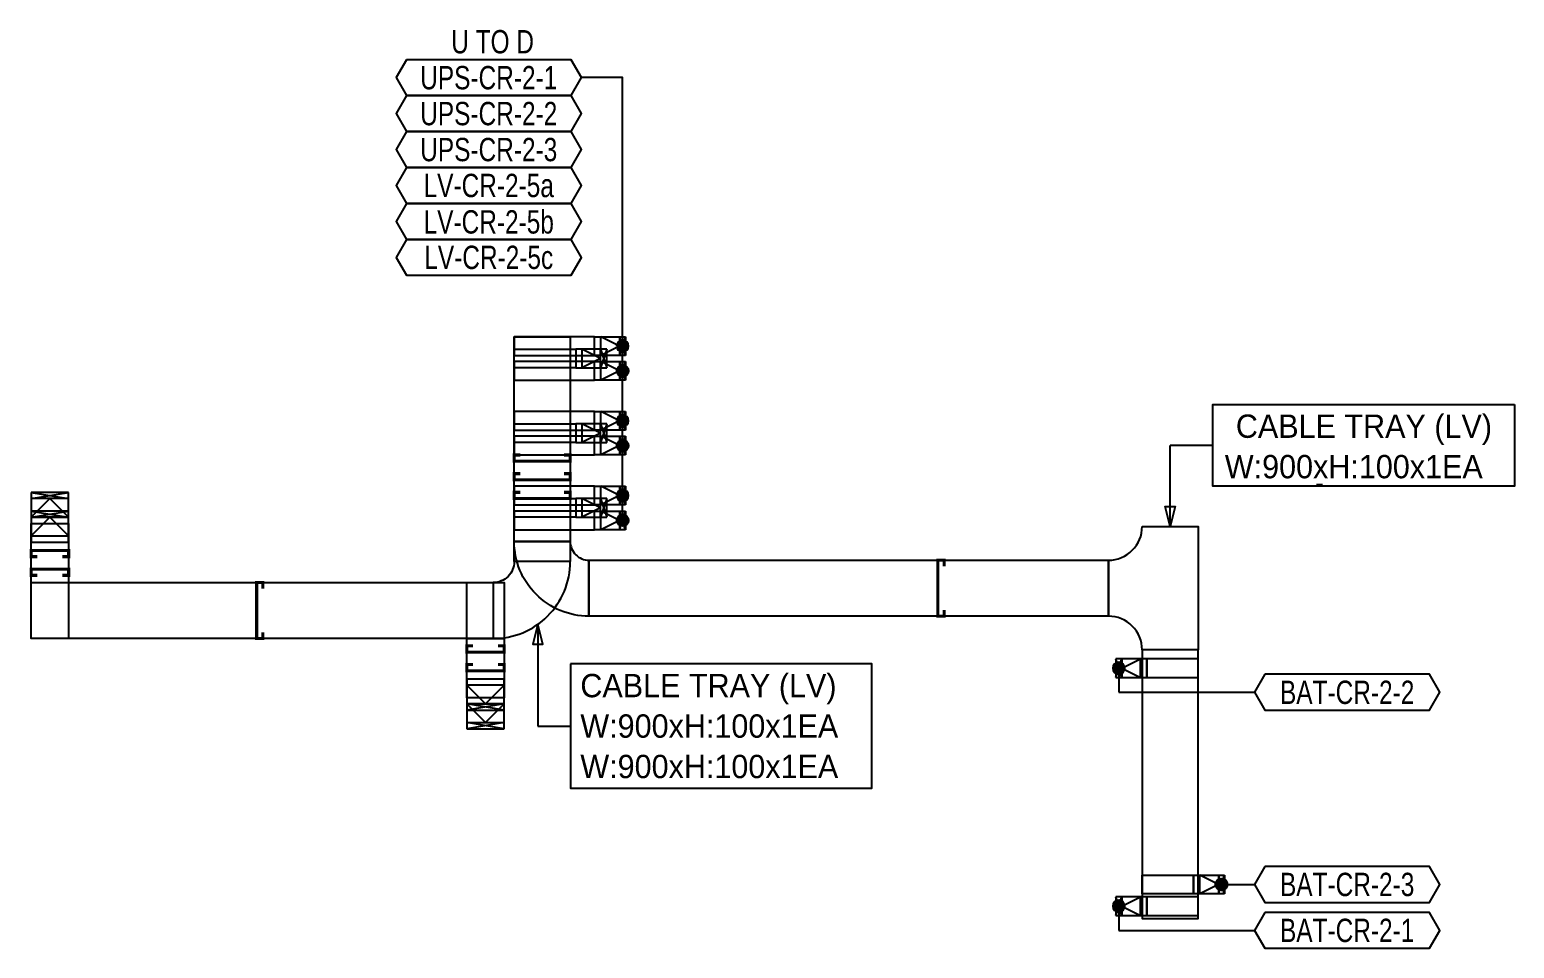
# Model space of a CAD drawing. Header units: millimetres. Extents: x 31670 to 374393, y -351975 to 839589.
# Drawn here: x 125229 to 149085, y 824829 to 839589 of the extents above; entities that cross this region are included whole.
import ezdxf
from ezdxf.enums import TextEntityAlignment as Align

# ---------------------------------------------------------------- set-up
doc = ezdxf.new("R2010")
doc.units = ezdxf.units.MM
doc.header["$LTSCALE"] = 150
for name, color, linetype in [('-----26 Electrical Cable Tray_HV_N', 30, 'Continuous'), ('-----26 Electrical Cable Tray_LV_UPS1', 6, 'Continuous'), ('-----26 Electrical Cable Tray_LV_UPS2', 2, 'Continuous'), ('-----26 Electrical Cable Tray_LV_UPSBAT', 11, 'Continuous'), ('-----29 주기', 1, 'Continuous'), ('-----30 Text', 2, 'Continuous'), ('-----99 Cable Schedule', 2, 'Continuous'), ('A-HAT-MATL', 8, 'Continuous')]:
    doc.layers.add(name, color=color, linetype=linetype)
doc.styles.add('ELEC', font='Dotum.ttf')

# ---------------------------------------------------------------- blocks, each defined once
blk = doc.blocks.new('A$550585017316')
at = {"color": 0}
for p, q in [((400, 300), (0, 300)), ((0, 300), (0, 0)), ((500, 300), (400, 300)), ((500, 0), (500, 300)), ((0, 0), (400, 0)), ((400, 0), (500, 0))]:
    blk.add_line(p, q, dxfattribs=at)
at = {"color": 8}
for p, q in [((100, 0), (0, 300)), ((0, 0), (100, 300)), ((100, 150), (400, 300)), ((100, 300), (100, 0)), ((400, 0), (400, 300)), ((100, 150), (400, 0))]:
    blk.add_line(p, q, dxfattribs=at)
blk = doc.blocks.new('A$C9a0ab699')
h = blk.add_hatch(color=0)
edge = h.paths.add_edge_path()
edge.add_arc((64, 64), 64, -360, 0, ccw=False)
at = {"color": 0}
blk.add_circle((64, 64), 64, dxfattribs=at)
blk = doc.blocks.new('A$495596483691')
at = {"color": 0}
for p, q in [((100, 600), (0, 600)), ((0, 600), (0, 0)), ((500, 600), (100, 600)), ((500, 0), (500, 600)), ((0, 0), (100, 0)), ((100, 0), (500, 0))]:
    blk.add_line(p, q, dxfattribs=at)
at = {"color": 8}
for p, q in [((400, 300), (100, 600)), ((100, 600), (100, 0)), ((400, 0), (400, 600)), ((400, 600), (500, 0)), ((500, 600), (400, 0)), ((400, 300), (100, 0))]:
    blk.add_line(p, q, dxfattribs=at)

msp = doc.modelspace()

# ---------------------------------------------------------------- linework, layer by layer
at = {"layer": '-----26 Electrical Cable Tray_HV_N', "color": 1}
for p, q in [((144239, 832910), (143554, 832910)), ((133395, 828400), (133917, 828400))]:
    msp.add_line(p, q, dxfattribs=at)
at = {"layer": '-----26 Electrical Cable Tray_HV_N', "color": 1, "elevation": 0}
for points in [[(149085, 833568), (149085, 832253), (144239, 832253), (144239, 833568)], [(133917, 829400), (133917, 827400), (138763, 827400), (138763, 829400)]]:
    msp.add_lwpolyline(points, close=True, dxfattribs=at)
for points in [[(143554, 831605), (143474, 831925), (143634, 831925), (143554, 831605), (143554, 832910)], [(133395, 830035), (133315, 829715), (133475, 829715), (133395, 830035), (133395, 828400)]]:
    msp.add_lwpolyline(points, dxfattribs=at)
at = {"layer": '-----26 Electrical Cable Tray_LV_UPS1', "elevation": 0}
for points in [[(133014, 834655), (133914, 834655), (133914, 831042), (133014, 831042)], [(134305, 834655), (133014, 834655), (133014, 834355), (134305, 834355)], [(134305, 833455), (133014, 833455), (133014, 833155), (134305, 833155)], [(134305, 832255), (133014, 832255), (133014, 831955), (134305, 831955)], [(125854, 831655), (125854, 829805), (125254, 829805), (125254, 831655)]]:
    msp.add_lwpolyline(points, close=True, dxfattribs=at)
at = {"layer": '-----26 Electrical Cable Tray_LV_UPS1', "ltscale": 7.5, "const_width": 50, "elevation": 0}
for points in [[(133814, 832455), (133914, 832455), (133914, 832355), (133014, 832355), (133014, 832455), (133114, 832455)], [(125354, 831122), (125254, 831122), (125254, 831222), (125854, 831222), (125854, 831122), (125754, 831122)], [(125354, 830822), (125254, 830822), (125254, 830922), (125854, 830922), (125854, 830822), (125754, 830822)]]:
    msp.add_lwpolyline(points, dxfattribs=at)
at = {"layer": '-----26 Electrical Cable Tray_LV_UPS1', "elevation": 0}
msp.add_lwpolyline([(133914, 831042), (133014, 831042, -0.414214), (132677, 830705), (132677, 829805, 0.414214)], format="xyb", close=True, dxfattribs=at)
at = {"layer": '-----26 Electrical Cable Tray_LV_UPS1'}
msp.add_lwpolyline([(132677, 830705), (132677, 829805), (125254, 829805), (125254, 830705)], close=True, dxfattribs=at)
at = {"layer": '-----26 Electrical Cable Tray_LV_UPS1', "ltscale": 7.5, "const_width": 50}
msp.add_lwpolyline([(128976, 829905), (128976, 829805), (128876, 829805), (128876, 830705), (128976, 830705), (128976, 830605)], dxfattribs=at)
at = {"layer": '-----26 Electrical Cable Tray_LV_UPS2', "elevation": 0}
for points in [[(133014, 834655), (133914, 834655), (133914, 831042), (133014, 831042)], [(134305, 834255), (133014, 834255), (133014, 833955), (134305, 833955)], [(134305, 833055), (133014, 833055), (133014, 832755), (134305, 832755)], [(134305, 831855), (133014, 831855), (133014, 831555), (134305, 831555)], [(132254, 829805), (132254, 830705), (132854, 830705), (132854, 829805)], [(132254, 829805), (132254, 830705), (132677, 830705), (132677, 829805)], [(132254, 828855), (132254, 829805), (132854, 829805), (132854, 828855)]]:
    msp.add_lwpolyline(points, close=True, dxfattribs=at)
at = {"layer": '-----26 Electrical Cable Tray_LV_UPS2', "ltscale": 7.5, "const_width": 50, "elevation": 0}
for points in [[(133814, 832755), (133914, 832755), (133914, 832655), (133014, 832655), (133014, 832755), (133114, 832755)], [(132754, 829688), (132854, 829688), (132854, 829588), (132254, 829588), (132254, 829688), (132354, 829688)], [(132754, 829388), (132854, 829388), (132854, 829288), (132254, 829288), (132254, 829388), (132354, 829388)]]:
    msp.add_lwpolyline(points, dxfattribs=at)
at = {"layer": '-----26 Electrical Cable Tray_LV_UPS2', "elevation": 0}
msp.add_lwpolyline([(133914, 831042), (133014, 831042, -0.414214), (132677, 830705), (132677, 829805, 0.414214)], format="xyb", close=True, dxfattribs=at)
at = {"layer": '-----26 Electrical Cable Tray_LV_UPSBAT'}
for points in [[(134003, 834155), (133014, 834155), (133014, 834455), (134003, 834455)], [(134003, 832955), (133014, 832955), (133014, 833255), (134003, 833255)], [(134003, 831755), (133014, 831755), (133014, 832055), (134003, 832055)]]:
    msp.add_lwpolyline(points, close=True, dxfattribs=at)
at = {"layer": '-----26 Electrical Cable Tray_LV_UPSBAT', "elevation": 0}
for points in [[(133914, 831365), (133014, 831365), (133014, 834455), (133914, 834455)], [(142564, 831065), (142564, 830165), (134214, 830165), (134214, 831065)], [(144004, 829625), (143104, 829625), (143104, 825305), (144004, 825305)], [(144004, 829480), (143179, 829480), (143179, 829180), (144004, 829180)], [(143104, 826005), (143929, 826005), (143929, 825705), (143104, 825705)], [(144004, 825655), (143179, 825655), (143179, 825355), (144004, 825355)]]:
    msp.add_lwpolyline(points, close=True, dxfattribs=at)
at = {"layer": '-----26 Electrical Cable Tray_LV_UPSBAT', "ltscale": 7.5, "const_width": 50, "elevation": 0}
for points in [[(133814, 832155), (133914, 832155), (133914, 832055), (133014, 832055), (133014, 832155), (133114, 832155)], [(139922, 830965), (139922, 831065), (139822, 831065), (139822, 830165), (139922, 830165), (139922, 830265)]]:
    msp.add_lwpolyline(points, dxfattribs=at)
at = {"layer": '-----26 Electrical Cable Tray_LV_UPSBAT', "elevation": 0}
for points in [[(143104, 831605), (144004, 831605), (144004, 831605), (144004, 829625), (143104, 829625, 0.414214), (142564, 830165), (142564, 831065), (142564, 831065, 0.414214)], [(133914, 831365), (133914, 831365, 0.414214), (134214, 831065), (134214, 831065), (134214, 830165, -0.414214), (133014, 831365)]]:
    msp.add_lwpolyline(points, format="xyb", close=True, dxfattribs=at)
at = {"layer": '-----29 주기', "elevation": 0}
for points in [[(131282, 839107), (131116, 838818), (131282, 838530), (133928, 838530), (134095, 838818), (133928, 839107)], [(131282, 838530), (131116, 838241), (131282, 837952), (133928, 837952), (134095, 838241), (133928, 838530)], [(131282, 837952), (131116, 837663), (131282, 837375), (133928, 837375), (134095, 837663), (133928, 837952)], [(131282, 837375), (131116, 837086), (131282, 836797), (133928, 836797), (134095, 837086), (133928, 837375)], [(131282, 836797), (131116, 836508), (131282, 836220), (133928, 836220), (134095, 836508), (133928, 836797)], [(131282, 836220), (131116, 835931), (131282, 835642), (133928, 835642), (134095, 835931), (133928, 836220)], [(145076, 829231), (144909, 828942), (145076, 828654), (147721, 828654), (147888, 828942), (147721, 829231)], [(145076, 826144), (144909, 825855), (145076, 825566), (147721, 825566), (147888, 825855), (147721, 826144)], [(145076, 825406), (144909, 825117), (145076, 824829), (147721, 824829), (147888, 825117), (147721, 825406)]]:
    msp.add_lwpolyline(points, close=True, dxfattribs=at)
at = {"layer": '-----99 Cable Schedule', "color": 1}
for p, q in [((142729, 829330), (142729, 828942)), ((142729, 828942), (144909, 828942)), ((142729, 825505), (142729, 825117)), ((142729, 825117), (144909, 825117))]:
    msp.add_line(p, q, dxfattribs=at)
at = {"layer": '-----99 Cable Schedule', "color": 1, "elevation": 0}
for points in [[(134755, 831705), (134755, 838818), (134095, 838818)], [(144379, 825855), (144909, 825855)]]:
    msp.add_lwpolyline(points, dxfattribs=at)
at = {"layer": 'A-HAT-MATL', "elevation": 0}
msp.add_lwpolyline([(146004, 832275), (145904, 832275)], dxfattribs=at)

# ---------------------------------------------------------------- block references
at = {"layer": '-----26 Electrical Cable Tray_LV_UPS1', "xscale": -1}
for p in [(134805, 834355), (134805, 833155), (134805, 831955)]:
    msp.add_blockref('A$550585017316', p, dxfattribs=at)
at = {"layer": '-----26 Electrical Cable Tray_LV_UPS1', "rotation": 89.99999999999999}
for p in [(125854, 831655), (125854, 831355)]:
    msp.add_blockref('A$495596483691', p, dxfattribs=at)
at = {"layer": '-----26 Electrical Cable Tray_LV_UPS2', "xscale": -1}
for p in [(134805, 833955), (134805, 832755), (134805, 831555)]:
    msp.add_blockref('A$550585017316', p, dxfattribs=at)
at = {"layer": '-----26 Electrical Cable Tray_LV_UPS2', "rotation": 270}
for p in [(132254, 829155), (132254, 828855)]:
    msp.add_blockref('A$495596483691', p, dxfattribs=at)
at = {"layer": '-----26 Electrical Cable Tray_LV_UPSBAT', "rotation": 180}
for p in [(134503, 834455), (134503, 833255), (134503, 832055)]:
    msp.add_blockref('A$550585017316', p, dxfattribs=at)
at = {"layer": '-----26 Electrical Cable Tray_LV_UPSBAT'}
for p in [(142679, 829180), (142679, 825355)]:
    msp.add_blockref('A$550585017316', p, dxfattribs=at)
at = {"layer": '-----26 Electrical Cable Tray_LV_UPSBAT', "xscale": -1}
msp.add_blockref('A$550585017316', (144429, 825705), dxfattribs=at)
at = {"layer": '-----99 Cable Schedule', "color": 1, "yscale": 1.5, "zscale": 1.5}
for p, xscale, rotation in [((134659, 834601), -1.5, 180), ((134659, 833401), -1.5, 180), ((134659, 832201), -1.5, 180), ((142633, 829234), -1.5, 270), ((144475, 825759), 1.5, 90.00000000000001), ((142633, 825409), -1.5, 270)]:
    msp.add_blockref('A$C9a0ab699', p, dxfattribs=dict(at, xscale=xscale, rotation=rotation))
at = {"layer": '-----99 Cable Schedule', "color": 1, "xscale": 1.5, "yscale": 1.5, "zscale": 1.5}
for p in [(134661, 834009), (134661, 832809), (134661, 831609)]:
    msp.add_blockref('A$C9a0ab699', p, dxfattribs=at)

# ---------------------------------------------------------------- texts
at = {"layer": '-----26 Electrical Cable Tray_LV_UPS1', "style": 'ELEC'}
for s, p in [('CABLE TRAY (LV)', (134077, 829050)), ('W:900xH:100x1EA', (134077, 828400))]:
    msp.add_text(s, height=375, dxfattribs=at).set_placement(p, align=Align.MIDDLE_LEFT)
at = {"layer": '-----26 Electrical Cable Tray_LV_UPS2', "ltscale": 7.5, "style": 'ELEC'}
msp.add_text('W:900xH:100x1EA', height=375, dxfattribs=at).set_placement((134077, 827750), align=Align.MIDDLE_LEFT)
at = {"layer": '-----26 Electrical Cable Tray_LV_UPSBAT', "style": 'ELEC'}
for s, p in [('CABLE TRAY (LV)', (144610, 833218)), ('W:900xH:100x1EA', (144433, 832568))]:
    msp.add_text(s, height=375, dxfattribs=at).set_placement(p, align=Align.MIDDLE_LEFT)
at = {"layer": '-----30 Text', "linetype": 'Continuous', "style": 'ELEC', "width": 0.8}
for s, p in [('UPS-CR-2-1', (132605, 838818)), ('UPS-CR-2-2', (132605, 838241)), ('UPS-CR-2-3', (132605, 837663)), ('LV-CR-2-5a', (132605, 837086)), ('LV-CR-2-5b', (132605, 836508)), ('LV-CR-2-5c', (132605, 835931)), ('BAT-CR-2-2', (146399, 828942)), ('BAT-CR-2-3', (146399, 825855, 0)), ('BAT-CR-2-1', (146399, 825117))]:
    msp.add_text(s, height=375, dxfattribs=at).set_placement(p, align=Align.MIDDLE)
at = {"layer": '-----99 Cable Schedule', "style": 'ELEC', "width": 0.8}
msp.add_text('U TO D', height=375, dxfattribs=at).set_placement((132667, 839396), align=Align.MIDDLE)

doc.saveas('drawing.dxf')
